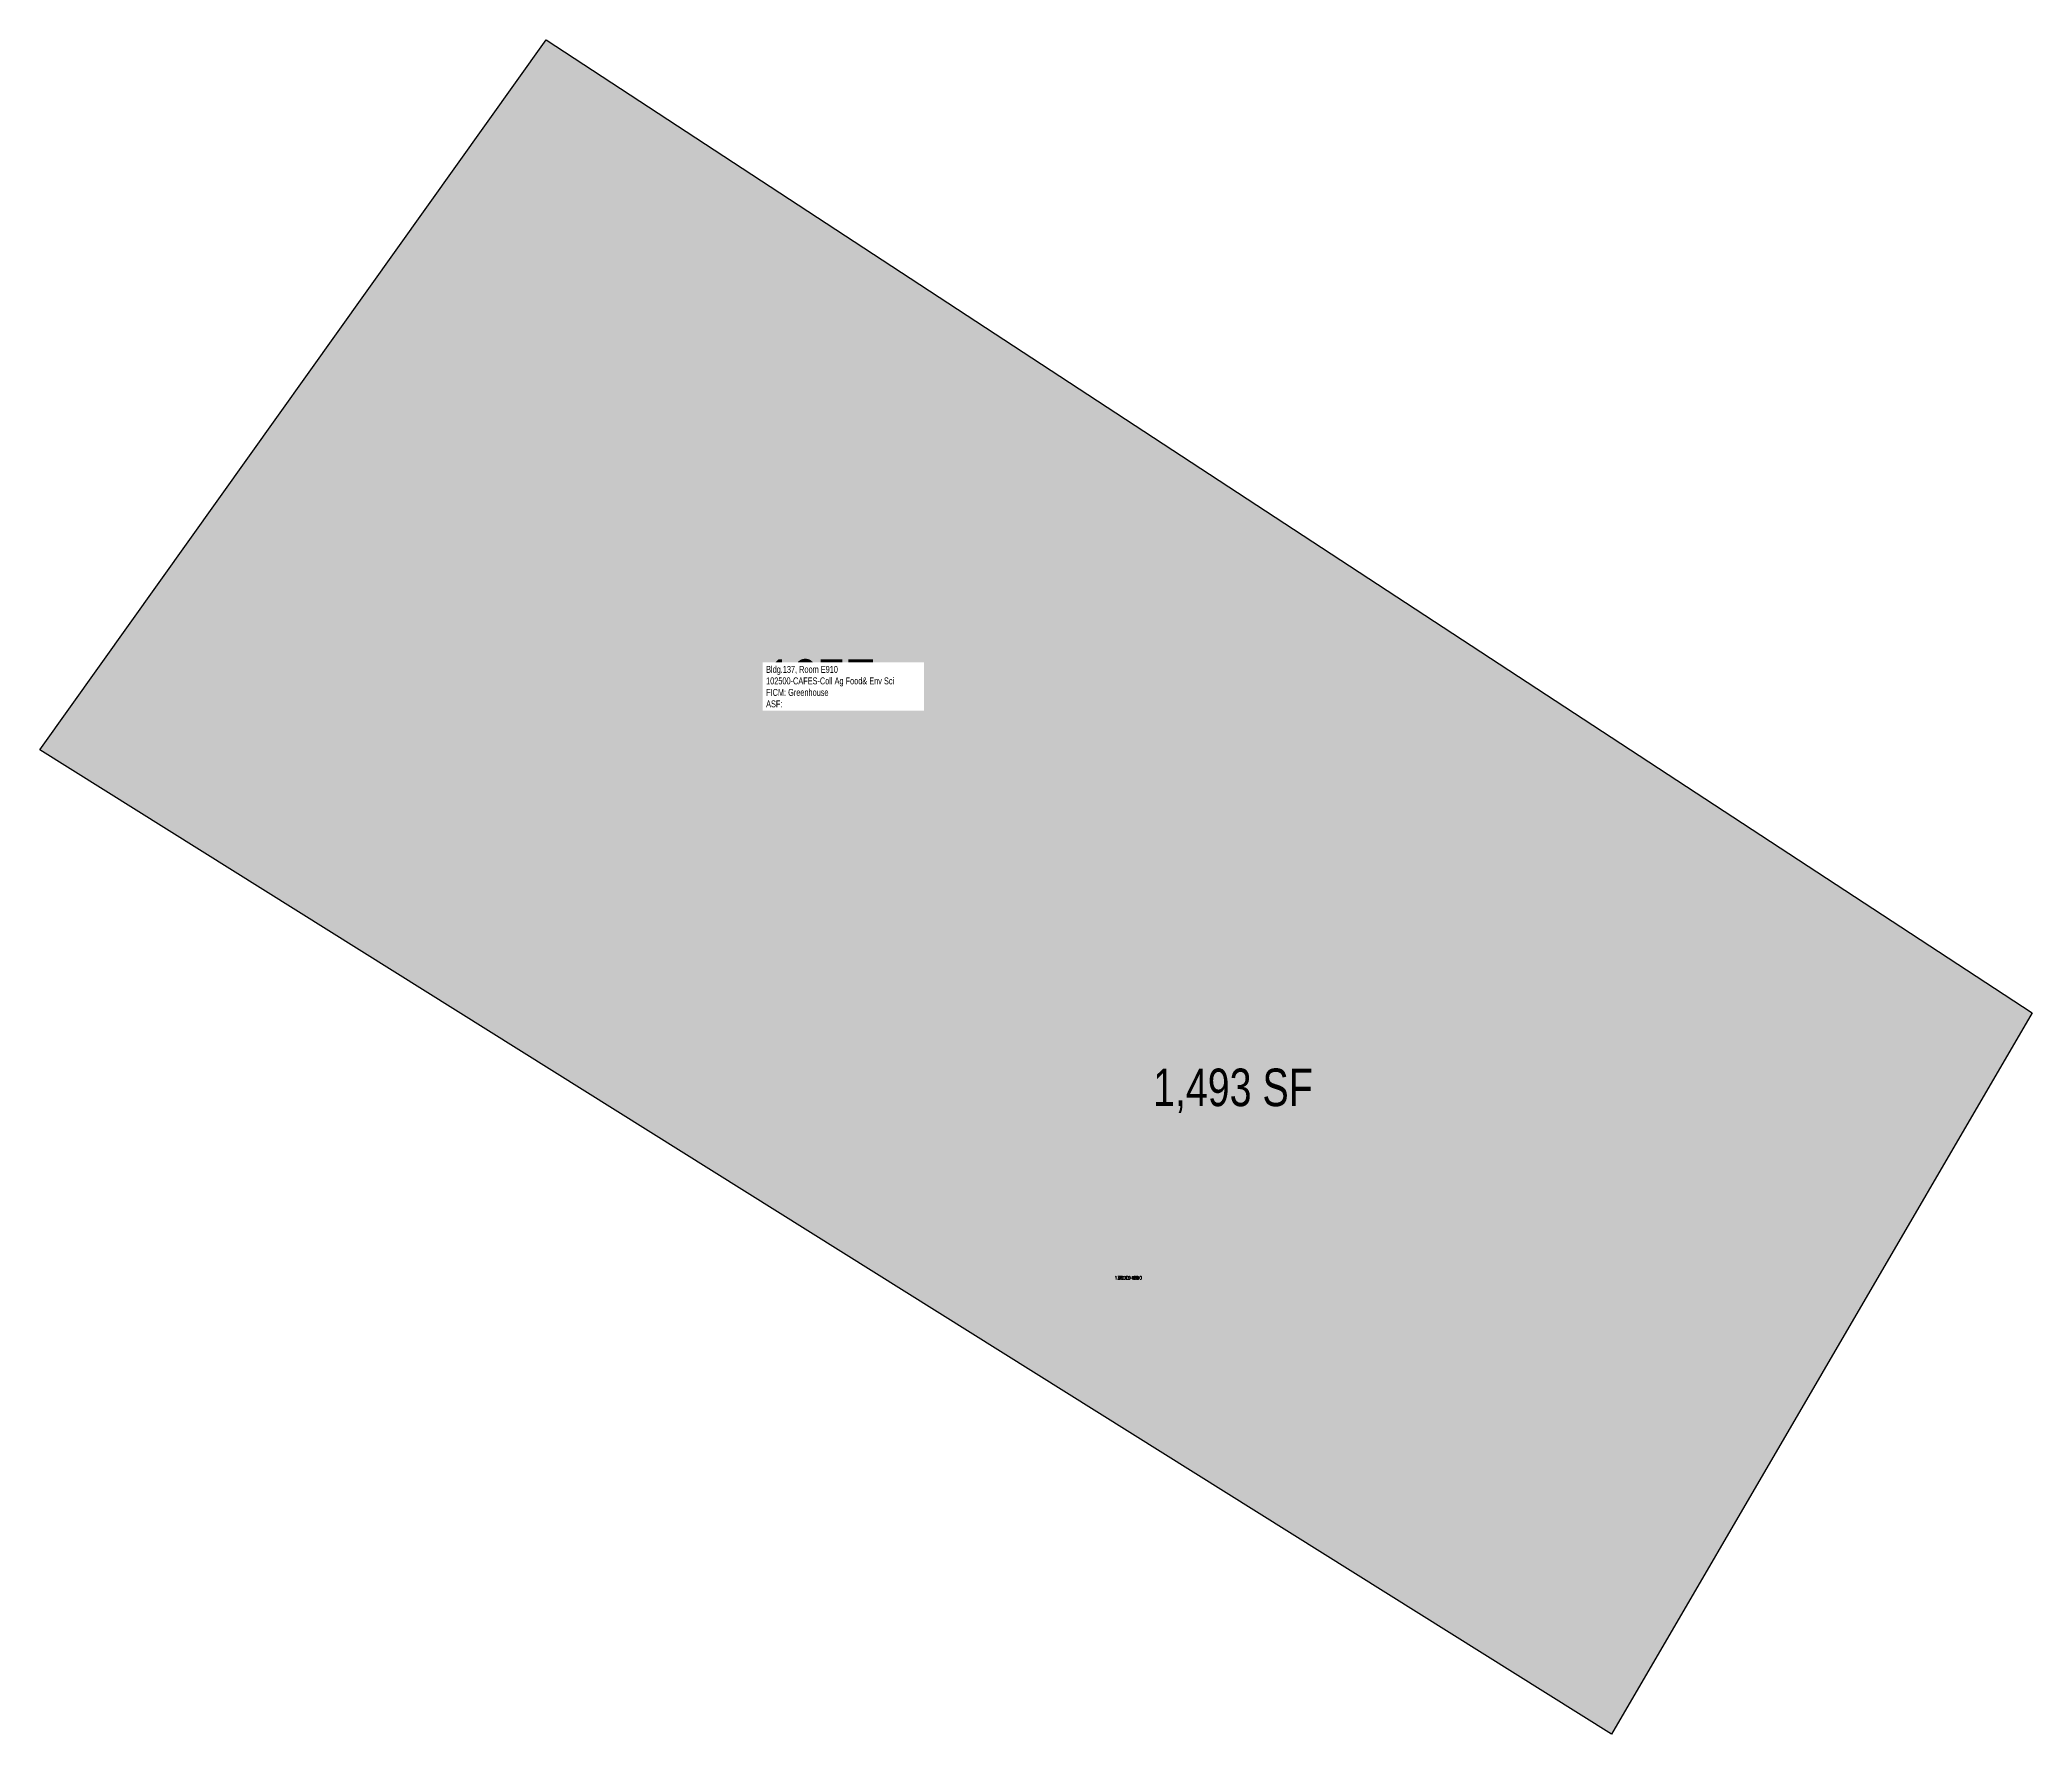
# Model space of a CAD drawing. Header units: inches. Extents: x 0 to 743, y -367 to 265.
import ezdxf
from ezdxf.enums import TextEntityAlignment as Align

# ---------------------------------------------------------------- set-up
doc = ezdxf.new("R2010")
doc.units = ezdxf.units.IN
doc.header["$MEASUREMENT"] = 0
for name, color, linetype in [('A-IDEN-RNUM', 7, 'Continuous'), ('A-IDEN-SNUM', 4, 'Continuous'), ('A-IDEN-VNUM', 4, 'Continuous'), ('A-WALL', 5, 'Continuous'), ('AREA-ASSIGN', 7, 'Continuous'), ('AREA-GROSS', 1, 'Continuous'), ('AREA-TEXT', 3, 'Continuous'), ('Rooms-Category-Color', 7, 'Continuous'), ('Rooms-College-Color', 7, 'Continuous'), ('Rooms-Department-Color', 7, 'Continuous'), ('Rooms-Division-Color', 7, 'Continuous'), ('Rooms-Information', 7, 'Continuous')]:
    doc.layers.add(name, color=color, linetype=linetype)
doc.styles.add('AREA', font='arial.ttf', dxfattribs={"width": 0.75, "height": 60})
doc.styles.add('ID', font='ARIALN.TTF', dxfattribs={"width": 0.85, "height": 0.25})
doc.styles.add('ROOMSNUMBER', font='TXT.SHX', dxfattribs={"height": 1})

msp = doc.modelspace()

# ---------------------------------------------------------------- hatches: boundary and pattern name
at = {"layer": 'Rooms-Category-Color', "true_color": 0xfbafa2}
msp.add_hatch(color=21, dxfattribs=at).paths.add_polyline_path([(742.74, -98.08), (585.86, -366.91), (0, 0), (188.72, 264.63)])
at = {"layer": 'Rooms-College-Color', "true_color": 0xadadad}
msp.add_hatch(color=253, dxfattribs=at).paths.add_polyline_path([(742.74, -98.08), (585.86, -366.91), (0, 0), (188.72, 264.63)])
at = {"layer": 'Rooms-Department-Color', "true_color": 0xe3c5e1}
msp.add_hatch(color=254, dxfattribs=at).paths.add_polyline_path([(742.74, -98.08), (585.86, -366.91), (0, 0), (188.72, 264.63)])
at = {"layer": 'Rooms-Division-Color', "true_color": 0xe3c5e1}
msp.add_hatch(color=254, dxfattribs=at).paths.add_polyline_path([(742.74, -98.08), (585.86, -366.91), (0, 0), (188.72, 264.63)])

# ---------------------------------------------------------------- linework, layer by layer
at = {"layer": 'A-WALL'}
msp.add_lwpolyline([(742.74, -98.08), (585.86, -366.91), (0, 0), (188.72, 264.63)], close=True, dxfattribs=at)
at = {"layer": 'AREA-ASSIGN'}
msp.add_lwpolyline([(742.74, -98.08), (585.86, -366.91), (0, 0), (188.72, 264.63)], close=True, dxfattribs=at)
at = {"layer": 'AREA-GROSS'}
msp.add_lwpolyline([(742.74, -98.08), (585.86, -366.91), (0, 0), (188.72, 264.63)], close=True, dxfattribs=at)

# ---------------------------------------------------------------- texts
at = {"layer": 'A-IDEN-RNUM', "style": 'ROOMSNUMBER'}
msp.add_text('0910-00', height=1.2, dxfattribs=at).set_placement((405.75, -196.84), align=Align.MIDDLE)
at = {"layer": 'A-IDEN-SNUM', "style": 'ROOMSNUMBER'}
msp.add_text('1370E91000', height=1.2, dxfattribs=at).set_placement((405.75, -196.84), align=Align.MIDDLE)
at = {"layer": 'A-IDEN-VNUM', "style": 'ID', "width": 0.85}
msp.add_text('137E', height=18, dxfattribs=at).set_placement((291.22, 24.67), align=Align.MIDDLE)
at = {"layer": 'AREA-TEXT', "style": 'AREA', "width": 0.75}
msp.add_text('1,493 SF', height=14, dxfattribs=at).set_placement((444.78, -125.83), align=Align.MIDDLE_CENTER)

# ---------------------------------------------------------------- next in the draw order: texts
at = {"layer": 'Rooms-Information', "insert": (270.75, 15.79), "char_height": 2.5714, "width": 57.6, "attachment_point": 7, "style": 'ID', "bg_fill": 3, "box_fill_scale": 1.5, "bg_fill_color": 256, "bg_fill_true_color": 13158600, "bg_fill_transparency": 0}
msp.add_mtext('Bldg.137, Room E910^M^J102500-CAFES-Coll Ag Food& Env Sci^M^JFICM: Greenhouse^M^JASF: ', dxfattribs=at)

doc.saveas('drawing.dxf')
